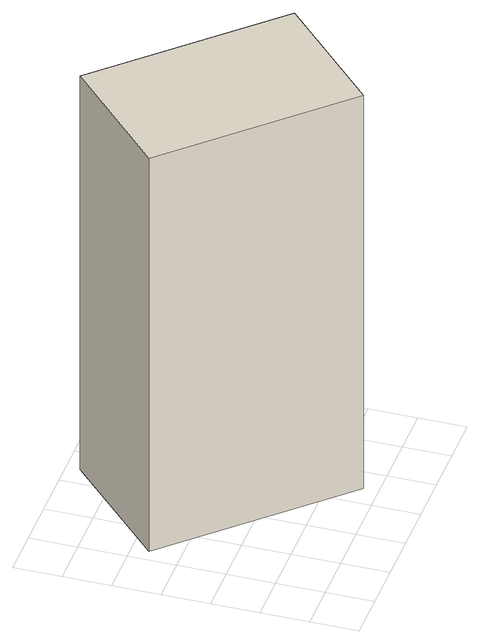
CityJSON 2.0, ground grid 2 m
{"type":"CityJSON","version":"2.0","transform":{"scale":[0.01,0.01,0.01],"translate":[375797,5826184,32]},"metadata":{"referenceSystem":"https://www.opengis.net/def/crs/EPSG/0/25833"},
"CityObjects":{
"building1":{"type":"Building","attributes":{"Gemeindeschluessel":"11000005","BezugspunktDach":"2200","function":"31001_2511","measuredHeight":18.76,"storeysAboveGround":1},"address":[{"country":"Germany","locality":"Berlin","thoroughfareNumber":"100","thoroughfareName":"Schönwalder Allee"}],"geometry":[{"type":"Solid","lod":"1","boundaries":[[[[0,1,2,3]],[[4,5,6,7]],[[4,7,3,2]],[[5,4,2,1]],[[6,5,1,0]],[[7,6,0,3]]]]}]}
},
"vertices":[
[697,64,1968],[1133,478,1968],[493,1146,1968],[58,732,1968],[493,1146,92],[1133,478,92],[697,64,92],[58,732,92]
]}
